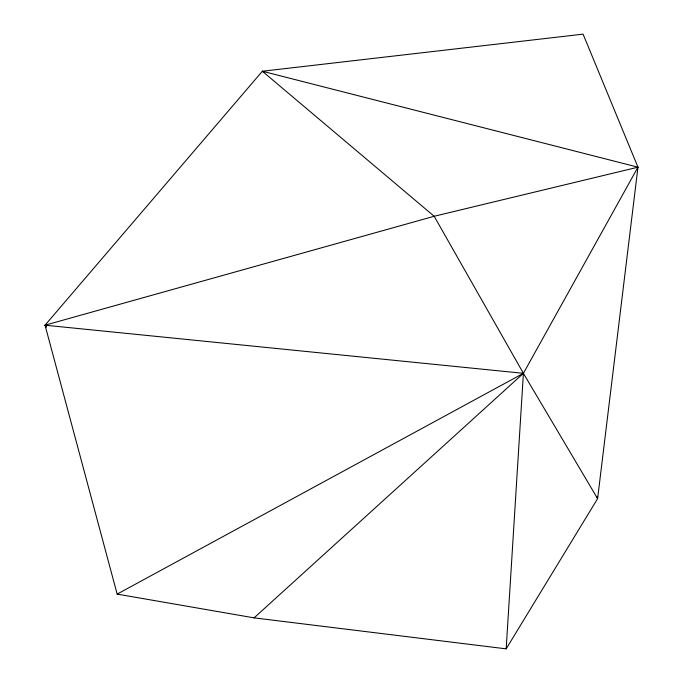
<?xml version="1.0" encoding="UTF-8"?>
<svg xmlns="http://www.w3.org/2000/svg" width="683" height="683" viewBox="0 0 683 683"><rect width="100%" height="100%" fill="white"/><g stroke="black" fill="none" stroke-linecap="round" stroke-linejoin="round"><path stroke-width="1.02" d="M506.171 648.85L523.409 373.319L637.965 167.19L583.094 34.15L262.357 71.237L45.035 325.193L117.16 594.108L254.093 617.867L506.171 648.85L597.608 498.65L637.965 167.19L262.357 71.237L434.175 216.272L523.409 373.319L597.608 498.65L596.985 496.609M254.093 617.867L523.409 373.319L45.035 325.193L46.222 326.969M117.16 594.108L523.409 373.319M637.965 167.19L434.175 216.272L45.035 325.193L46.273 326.926M262.357 71.237L264.167 72.372"/></g></svg>
